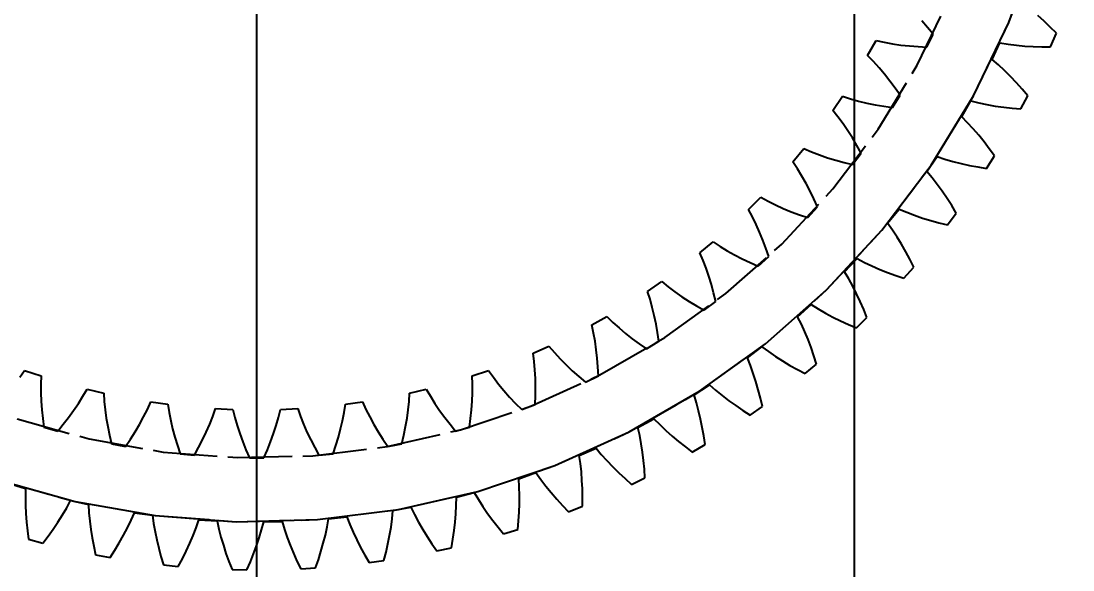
# Model space of a CAD drawing. Header units: millimetres. Extents: x -27 to 154, y -43 to 55.
# Drawn here: x -5.52 to 19.12, y -20.25 to -7.4 of the extents above; entities that cross this region are included whole.
import ezdxf

# ---------------------------------------------------------------- set-up
doc = ezdxf.new("R2010")
doc.units = ezdxf.units.MM
doc.linetypes.add('DASHED', pattern=[1.524, 1.27, -0.254])
for name, color, linetype in [('DIMS', 3, 'CONTINUOUS'), ('HIDDEN', 8, 'DASHED'), ('VISIBLE', 7, 'CONTINUOUS')]:
    doc.layers.add(name, color=color, linetype=linetype)
doc.styles.add('OpenSansCondensed-Light', font='OpenSansCondensed-Light.ttf')
doc.dimstyles.new('EZDXF', dxfattribs={"dimtxt": 0.25, "dimasz": 0.175, "dimexe": 0.375, "dimexo": 0.125, "dimgap": 0.1, "dimtad": 1, "dimlfac": 100, "dimzin": 12, "dimdsep": 46, "dimtxsty": 'OpenSansCondensed-Light', "dimblk": 'ARCHTICK', "dimcen": 2.5, "dimazin": 3, "dimtfac": 0.5, "dimtmove": 2, "dimatfit": 3})

# ---------------------------------------------------------------- blocks, each defined once
blk = doc.blocks.new('_ARCHTICK')
at = {"color": 0, "linetype": 'BYBLOCK', "const_width": 0.15}
blk.add_lwpolyline([(-0.5, -0.5), (0.5, 0.5)], dxfattribs=at)

msp = doc.modelspace()

# ---------------------------------------------------------------- linework, layer by layer
at = {"layer": 'HIDDEN'}
for points in [[(-6.09106, -18.12911), (-4.25571, -18.6455), (-2.37807, -18.97657), (-0.4768, -19.11906), (1.42921, -19.07152), (3.32102, -18.83445), (5.17982, -18.41019), (6.98715, -17.80296), (8.72503, -17.0188), (10.3762, -16.0655), (11.92424, -14.95253), (13.35378, -13.69095), (14.6506, -12.29331), (15.80182, -10.7735), (16.79599, -9.14661), (17.62323, -7.42882), (18.27533, -5.63719), (18.7458, -3.78954), (19.02996, -1.90424), (19.125, 0)], [(-6.09106, -18.12911), (-4.25571, -18.6455), (-2.37807, -18.97657), (-0.4768, -19.11906), (1.42921, -19.07152), (3.32102, -18.83445), (5.17982, -18.41019), (6.98715, -17.80296), (8.72503, -17.0188), (10.3762, -16.0655), (11.92424, -14.95253), (13.35378, -13.69095), (14.6506, -12.29331), (15.80182, -10.7735), (16.79599, -9.14661), (17.62323, -7.42882), (18.27533, -5.63719), (18.7458, -3.78954), (19.02996, -1.90424), (19.125, 0)], [(-6.09106, -18.12911), (-4.25571, -18.6455), (-2.37807, -18.97657), (-0.4768, -19.11906), (1.42921, -19.07152), (3.32102, -18.83445), (5.17982, -18.41019), (6.98715, -17.80296), (8.72503, -17.0188), (10.3762, -16.0655), (11.92424, -14.95253), (13.35378, -13.69095), (14.6506, -12.29331), (15.80182, -10.7735), (16.79599, -9.14661), (17.62323, -7.42882), (18.27533, -5.63719), (18.7458, -3.78954), (19.02996, -1.90424), (19.125, 0)], [(-5.61333, -16.70722), (-3.92193, -17.1831), (-2.19156, -17.48822), (-0.4394, -17.61952), (1.31712, -17.57572), (3.06055, -17.35724), (4.77356, -16.96625), (6.43914, -16.40665), (8.04071, -15.68399), (9.56238, -14.80546), (10.98901, -13.77978), (12.30642, -12.61715), (13.50153, -11.32913), (14.56246, -9.92852), (15.47866, -8.42923), (16.24102, -6.84616), (16.84197, -5.19506), (17.27554, -3.49233), (17.53742, -1.75488), (17.625, 0)], [(-5.61333, -16.70722), (-3.92193, -17.1831), (-2.19156, -17.48822), (-0.4394, -17.61952), (1.31712, -17.57572), (3.06055, -17.35724), (4.77356, -16.96625), (6.43914, -16.40665), (8.04071, -15.68399), (9.56238, -14.80546), (10.98901, -13.77978), (12.30642, -12.61715), (13.50153, -11.32913), (14.56246, -9.92852), (15.47866, -8.42923), (16.24102, -6.84616), (16.84197, -5.19506), (17.27554, -3.49233), (17.53742, -1.75488), (17.625, 0)], [(18.4468, -7.39806), (18.29828, -7.26435)], [(15.71945, -7.54753), (15.58438, -7.39524)], [(15.71945, -7.54753), (15.58438, -7.39524)], [(15.85142, -7.7054), (15.71945, -7.54753)], [(15.85142, -7.7054), (15.71945, -7.54753)], [(18.59286, -7.53722), (18.4468, -7.39806)], [(18.73649, -7.68156), (18.59286, -7.53722)], [(14.31522, -8.20515), (14.51215, -7.85159)], [(14.31522, -8.20515), (14.51215, -7.85159)], [(14.51215, -7.85159), (14.70218, -7.89421)], [(14.51215, -7.85159), (14.70218, -7.89421)], [(15.70166, -8.00616), (15.85142, -7.7054)], [(15.70166, -8.00616), (15.85142, -7.7054)], [(18.60175, -8.00235), (18.73649, -7.68156)], [(14.70218, -7.89421), (14.89596, -7.92944)], [(14.70218, -7.89421), (14.89596, -7.92944)], [(14.89596, -7.92944), (15.09307, -7.9579)], [(14.89596, -7.92944), (15.09307, -7.9579)], [(15.09307, -7.9579), (15.29322, -7.97998)], [(15.09307, -7.9579), (15.29322, -7.97998)], [(15.29322, -7.97998), (15.49615, -7.99599)], [(15.29322, -7.97998), (15.49615, -7.99599)], [(15.49615, -7.99599), (15.70166, -8.00616)], [(15.49615, -7.99599), (15.70166, -8.00616)], [(17.23238, -8.29523), (17.41385, -7.90719)], [(17.23238, -8.29523), (17.41385, -7.90719)], [(17.41385, -7.90719), (17.60545, -7.93857)], [(17.60545, -7.93857), (17.79995, -7.96315)], [(17.79995, -7.96315), (17.99705, -7.98148)], [(17.99705, -7.98148), (18.1965, -7.99394)], [(18.1965, -7.99394), (18.39812, -8.00082)], [(18.39812, -8.00082), (18.60175, -8.00235)], [(14.45149, -8.34428), (14.31522, -8.20515)], [(14.45149, -8.34428), (14.31522, -8.20515)], [(14.58346, -8.49049), (14.45149, -8.34428)], [(14.58346, -8.49049), (14.45149, -8.34428)], [(17.3793, -8.42215), (17.23238, -8.29523)], [(14.71142, -8.6431), (14.58346, -8.49049)], [(14.71142, -8.6431), (14.58346, -8.49049)], [(17.52286, -8.55567), (17.3793, -8.42215)], [(17.66328, -8.69519), (17.52286, -8.55567)], [(14.83555, -8.80164), (14.71142, -8.6431)], [(14.83555, -8.80164), (14.71142, -8.6431)], [(14.956, -8.96574), (14.83555, -8.80164)], [(14.956, -8.96574), (14.83555, -8.80164)], [(17.80071, -8.84027), (17.66328, -8.69519)], [(17.93525, -8.99059), (17.80071, -8.84027)], [(15.07283, -9.13511), (14.956, -8.96574)], [(15.07283, -9.13511), (14.956, -8.96574)], [(18.06696, -9.14589), (17.93525, -8.99059)], [(13.49708, -9.49099), (13.72579, -9.15711)], [(13.49708, -9.49099), (13.72579, -9.15711)], [(13.72579, -9.15711), (13.91108, -9.21708)], [(13.72579, -9.15711), (13.91108, -9.21708)], [(13.91108, -9.21708), (14.10078, -9.27004)], [(13.91108, -9.21708), (14.10078, -9.27004)], [(14.10078, -9.27004), (14.29443, -9.31656)], [(14.10078, -9.27004), (14.29443, -9.31656)], [(14.29443, -9.31656), (14.49168, -9.35702)], [(14.29443, -9.31656), (14.49168, -9.35702)], [(14.49168, -9.35702), (14.69226, -9.39169)], [(14.49168, -9.35702), (14.69226, -9.39169)], [(14.89596, -9.42078), (15.07283, -9.13511)], [(14.89596, -9.42078), (15.07283, -9.13511)], [(16.51884, -9.63812), (16.73057, -9.26572)], [(16.51884, -9.63812), (16.73057, -9.26572)], [(16.73057, -9.26572), (16.91907, -9.31223)], [(16.91907, -9.31223), (17.11101, -9.35219)], [(17.11101, -9.35219), (17.30602, -9.38612)], [(17.90715, -9.45496), (18.06696, -9.14589)], [(13.61993, -9.6421), (13.49708, -9.49099)], [(13.61993, -9.6421), (13.49708, -9.49099)], [(14.69226, -9.39169), (14.89596, -9.42078)], [(14.69226, -9.39169), (14.89596, -9.42078)], [(17.30602, -9.38612), (17.50386, -9.41438)], [(17.50386, -9.41438), (17.70429, -9.43726)], [(17.70429, -9.43726), (17.90715, -9.45496)], [(13.73785, -9.79986), (13.61993, -9.6421)], [(13.73785, -9.79986), (13.61993, -9.6421)], [(13.85118, -9.96362), (13.73785, -9.79986)], [(13.85118, -9.96362), (13.73785, -9.79986)], [(16.65522, -9.77632), (16.51884, -9.63812)], [(16.78771, -9.92082), (16.65522, -9.77632)], [(13.96016, -10.13294), (13.85118, -9.96362)], [(13.96016, -10.13294), (13.85118, -9.96362)], [(16.91661, -10.07105), (16.78771, -9.92082)], [(17.04208, -10.2266), (16.91661, -10.07105)], [(14.06495, -10.30746), (13.96016, -10.13294)], [(14.06495, -10.30746), (13.96016, -10.13294)], [(14.16565, -10.48689), (14.06495, -10.30746)], [(14.16565, -10.48689), (14.06495, -10.30746)], [(17.16425, -10.38713), (17.04208, -10.2266)], [(12.56378, -10.69586), (12.82233, -10.3845)], [(12.56378, -10.69586), (12.82233, -10.3845)], [(12.82233, -10.3845), (13.00129, -10.46131)], [(12.82233, -10.3845), (13.00129, -10.46131)], [(13.00129, -10.46131), (13.18529, -10.53155)], [(13.00129, -10.46131), (13.18529, -10.53155)], [(13.18529, -10.53155), (13.37382, -10.59574)], [(13.18529, -10.53155), (13.37382, -10.59574)], [(13.37382, -10.59574), (13.5665, -10.65423)], [(13.37382, -10.59574), (13.5665, -10.65423)], [(13.96318, -10.75501), (14.16565, -10.48689)], [(13.96318, -10.75501), (14.16565, -10.48689)], [(15.70088, -10.92008), (15.94152, -10.56568)], [(15.70088, -10.92008), (15.94152, -10.56568)], [(15.94152, -10.56568), (16.12573, -10.62702)], [(17.09935, -10.8478), (17.28321, -10.5524)], [(17.28321, -10.5524), (17.16425, -10.38713)], [(12.67217, -10.85766), (12.56378, -10.69586)], [(12.67217, -10.85766), (12.56378, -10.69586)], [(13.5665, -10.65423), (13.76303, -10.70725)], [(13.5665, -10.65423), (13.76303, -10.70725)], [(13.76303, -10.70725), (13.96318, -10.75501)], [(13.76303, -10.70725), (13.96318, -10.75501)], [(16.12573, -10.62702), (16.31388, -10.6821)], [(16.31388, -10.6821), (16.50559, -10.73141)], [(16.50559, -10.73141), (16.70055, -10.77531)], [(16.70055, -10.77531), (16.89853, -10.81404)], [(16.89853, -10.81404), (17.09935, -10.8478)], [(12.77503, -11.02562), (12.67217, -10.85766)], [(12.77503, -11.02562), (12.67217, -10.85766)], [(12.87276, -11.19915), (12.77503, -11.02562)], [(12.87276, -11.19915), (12.77503, -11.02562)], [(15.82584, -11.06867), (15.70088, -10.92008)], [(15.94643, -11.22324), (15.82584, -11.06867)], [(12.96565, -11.3778), (12.87276, -11.19915)], [(12.96565, -11.3778), (12.87276, -11.19915)], [(16.06298, -11.38324), (15.94643, -11.22324)], [(11.5233, -11.80947), (11.80947, -11.5233)], [(11.5233, -11.80947), (11.80947, -11.5233)], [(11.80947, -11.5233), (11.98058, -11.61629)], [(11.80947, -11.5233), (11.98058, -11.61629)], [(13.05389, -11.56124), (12.96565, -11.3778)], [(13.05389, -11.56124), (12.96565, -11.3778)], [(13.13762, -11.7492), (13.05389, -11.56124)], [(13.13762, -11.7492), (13.05389, -11.56124)], [(16.1757, -11.54826), (16.06298, -11.38324)], [(16.28473, -11.718), (16.1757, -11.54826)], [(11.61629, -11.98058), (11.5233, -11.80947)], [(11.61629, -11.98058), (11.5233, -11.80947)], [(11.98058, -11.61629), (12.15732, -11.70321)], [(11.98058, -11.61629), (12.15732, -11.70321)], [(12.15732, -11.70321), (12.33912, -11.78452)], [(12.15732, -11.70321), (12.33912, -11.78452)], [(12.33912, -11.78452), (12.52558, -11.86054)], [(12.33912, -11.78452), (12.52558, -11.86054)], [(12.91126, -11.99749), (13.13762, -11.7492)], [(12.91126, -11.99749), (13.13762, -11.7492)], [(14.78364, -12.133), (15.05168, -11.79884)], [(14.78364, -12.133), (15.05168, -11.79884)], [(15.05168, -11.79884), (15.23043, -11.87462)], [(16.39018, -11.8922), (16.28473, -11.718)], [(11.70321, -12.15732), (11.61629, -11.98058)], [(11.70321, -12.15732), (11.61629, -11.98058)], [(12.52558, -11.86054), (12.71638, -11.93147)], [(12.52558, -11.86054), (12.71638, -11.93147)], [(12.71638, -11.93147), (12.91126, -11.99749)], [(12.71638, -11.93147), (12.91126, -11.99749)], [(15.23043, -11.87462), (15.41362, -11.94447)], [(15.41362, -11.94447), (15.6008, -12.00886)], [(15.6008, -12.00886), (15.79166, -12.06811)], [(15.79166, -12.06811), (15.98594, -12.12244)], [(16.18344, -12.17206), (16.39018, -11.8922)], [(11.78452, -12.33912), (11.70321, -12.15732)], [(11.78452, -12.33912), (11.70321, -12.15732)], [(14.8964, -12.29105), (14.78364, -12.133)], [(15.00434, -12.45471), (14.8964, -12.29105)], [(15.98594, -12.12244), (16.18344, -12.17206)], [(10.3845, -12.82233), (10.69586, -12.56378)], [(10.3845, -12.82233), (10.69586, -12.56378)], [(10.69586, -12.56378), (10.85766, -12.67217)], [(10.69586, -12.56378), (10.85766, -12.67217)], [(11.86054, -12.52558), (11.78452, -12.33912)], [(11.86054, -12.52558), (11.78452, -12.33912)], [(11.93147, -12.71638), (11.86054, -12.52558)], [(11.93147, -12.71638), (11.86054, -12.52558)], [(15.10781, -12.62346), (15.00434, -12.45471)], [(10.85766, -12.67217), (11.02562, -12.77503)], [(10.85766, -12.67217), (11.02562, -12.77503)], [(11.02562, -12.77503), (11.19915, -12.87276)], [(11.02562, -12.77503), (11.19915, -12.87276)], [(11.99749, -12.91126), (11.93147, -12.71638)], [(11.99749, -12.91126), (11.93147, -12.71638)], [(15.20705, -12.79692), (15.10781, -12.62346)], [(15.30225, -12.97478), (15.20705, -12.79692)], [(10.46131, -13.00129), (10.3845, -12.82233)], [(10.46131, -13.00129), (10.3845, -12.82233)], [(10.53155, -13.18529), (10.46131, -13.00129)], [(10.53155, -13.18529), (10.46131, -13.00129)], [(11.19915, -12.87276), (11.3778, -12.96565)], [(11.19915, -12.87276), (11.3778, -12.96565)], [(11.3778, -12.96565), (11.56124, -13.05389)], [(11.3778, -12.96565), (11.56124, -13.05389)], [(11.56124, -13.05389), (11.7492, -13.13762)], [(11.56124, -13.05389), (11.7492, -13.13762)], [(11.7492, -13.13762), (11.99749, -12.91126)], [(11.7492, -13.13762), (11.99749, -12.91126)], [(13.77294, -13.2692), (14.06668, -12.9574)], [(13.77294, -13.2692), (14.06668, -12.9574)], [(14.06668, -12.9574), (14.23885, -13.04714)], [(14.23885, -13.04714), (14.4159, -13.13133)], [(15.39353, -13.15681), (15.30225, -12.97478)], [(10.59574, -13.37382), (10.53155, -13.18529)], [(10.59574, -13.37382), (10.53155, -13.18529)], [(13.87278, -13.43572), (13.77294, -13.2692)], [(14.4159, -13.13133), (14.59738, -13.21038)], [(14.59738, -13.21038), (14.78292, -13.28461)], [(14.78292, -13.28461), (14.97227, -13.35421)], [(15.1652, -13.41935), (15.39353, -13.15681)], [(9.15711, -13.72579), (9.49099, -13.49708)], [(9.15711, -13.72579), (9.49099, -13.49708)], [(9.49099, -13.49708), (9.6421, -13.61993)], [(9.49099, -13.49708), (9.6421, -13.61993)], [(10.65423, -13.5665), (10.59574, -13.37382)], [(10.65423, -13.5665), (10.59574, -13.37382)], [(13.96738, -13.60744), (13.87278, -13.43572)], [(14.97227, -13.35421), (15.1652, -13.41935)], [(9.21708, -13.91108), (9.15711, -13.72579)], [(9.21708, -13.91108), (9.15711, -13.72579)], [(9.6421, -13.61993), (9.79986, -13.73785)], [(9.6421, -13.61993), (9.79986, -13.73785)], [(9.79986, -13.73785), (9.96362, -13.85118)], [(9.79986, -13.73785), (9.96362, -13.85118)], [(10.70725, -13.76303), (10.65423, -13.5665)], [(10.70725, -13.76303), (10.65423, -13.5665)], [(10.75501, -13.96318), (10.70725, -13.76303)], [(10.75501, -13.96318), (10.70725, -13.76303)], [(14.05711, -13.78388), (13.96738, -13.60744)], [(14.14226, -13.96467), (14.05711, -13.78388)], [(9.27004, -14.10078), (9.21708, -13.91108)], [(9.27004, -14.10078), (9.21708, -13.91108)], [(9.96362, -13.85118), (10.13294, -13.96016)], [(9.96362, -13.85118), (10.13294, -13.96016)], [(10.13294, -13.96016), (10.30746, -14.06495)], [(10.13294, -13.96016), (10.30746, -14.06495)], [(10.48689, -14.16565), (10.75501, -13.96318)], [(10.48689, -14.16565), (10.75501, -13.96318)], [(12.67516, -14.32152), (12.99275, -14.03404)], [(12.67516, -14.32152), (12.99275, -14.03404)], [(12.99275, -14.03404), (13.15724, -14.13717)], [(14.22303, -14.14953), (14.14226, -13.96467)], [(9.31656, -14.29443), (9.27004, -14.10078)], [(9.31656, -14.29443), (9.27004, -14.10078)], [(10.30746, -14.06495), (10.48689, -14.16565)], [(10.30746, -14.06495), (10.48689, -14.16565)], [(13.15724, -14.13717), (13.32705, -14.23516)], [(13.32705, -14.23516), (13.50167, -14.32839)], [(14.29956, -14.33824), (14.22303, -14.14953)], [(7.85159, -14.51215), (8.20515, -14.31522)], [(7.85159, -14.51215), (8.20515, -14.31522)], [(7.89421, -14.70218), (7.85159, -14.51215)], [(7.89421, -14.70218), (7.85159, -14.51215)], [(8.20515, -14.31522), (8.34428, -14.45149)], [(8.20515, -14.31522), (8.34428, -14.45149)], [(8.34428, -14.45149), (8.49049, -14.58346)], [(8.34428, -14.45149), (8.49049, -14.58346)], [(9.35702, -14.49168), (9.31656, -14.29443)], [(9.35702, -14.49168), (9.31656, -14.29443)], [(9.39169, -14.69226), (9.35702, -14.49168)], [(9.39169, -14.69226), (9.35702, -14.49168)], [(12.76146, -14.49544), (12.67516, -14.32152)], [(12.84211, -14.67413), (12.76146, -14.49544)], [(13.50167, -14.32839), (13.68073, -14.41712)], [(13.68073, -14.41712), (13.86395, -14.50154)], [(13.86395, -14.50154), (14.0511, -14.58181)], [(14.0511, -14.58181), (14.29956, -14.33824)], [(7.92944, -14.89596), (7.89421, -14.70218)], [(7.92944, -14.89596), (7.89421, -14.70218)], [(8.49049, -14.58346), (8.6431, -14.71142)], [(8.49049, -14.58346), (8.6431, -14.71142)], [(8.6431, -14.71142), (8.80164, -14.83555)], [(8.6431, -14.71142), (8.80164, -14.83555)], [(9.42078, -14.89596), (9.39169, -14.69226)], [(9.42078, -14.89596), (9.39169, -14.69226)], [(12.91754, -14.85714), (12.84211, -14.67413)], [(6.47908, -15.1747), (6.84931, -15.01123)], [(6.47908, -15.1747), (6.84931, -15.01123)], [(6.84931, -15.01123), (6.97527, -15.15976)], [(6.84931, -15.01123), (6.97527, -15.15976)], [(7.9579, -15.09307), (7.92944, -14.89596)], [(7.9579, -15.09307), (7.92944, -14.89596)], [(8.80164, -14.83555), (8.96574, -14.956)], [(8.80164, -14.83555), (8.96574, -14.956)], [(8.96574, -14.956), (9.13511, -15.07283)], [(8.96574, -14.956), (9.13511, -15.07283)], [(9.13511, -15.07283), (9.42078, -14.89596)], [(9.13511, -15.07283), (9.42078, -14.89596)], [(11.49724, -15.28329), (11.83667, -15.02195)], [(11.49724, -15.28329), (11.83667, -15.02195)], [(11.83667, -15.02195), (11.99245, -15.13783)], [(12.98806, -15.04413), (12.91754, -14.85714)], [(6.50399, -15.36785), (6.47908, -15.1747)], [(6.50399, -15.36785), (6.47908, -15.1747)], [(6.97527, -15.15976), (7.10867, -15.30465)], [(6.97527, -15.15976), (7.10867, -15.30465)], [(7.97998, -15.29322), (7.9579, -15.09307)], [(7.97998, -15.29322), (7.9579, -15.09307)], [(11.99245, -15.13783), (12.15393, -15.249)], [(12.15393, -15.249), (12.32059, -15.3558)], [(13.05389, -15.23483), (12.98806, -15.04413)], [(13.11518, -15.42901), (13.05389, -15.23483)], [(6.52119, -15.56405), (6.50399, -15.36785)], [(6.52119, -15.56405), (6.50399, -15.36785)], [(7.10867, -15.30465), (7.24883, -15.44615)], [(7.10867, -15.30465), (7.24883, -15.44615)], [(7.24883, -15.44615), (7.39524, -15.58438)], [(7.24883, -15.44615), (7.39524, -15.58438)], [(7.99599, -15.49615), (7.97998, -15.29322)], [(7.99599, -15.49615), (7.97998, -15.29322)], [(8.00616, -15.70166), (7.99599, -15.49615)], [(8.00616, -15.70166), (7.99599, -15.49615)], [(11.56945, -15.46352), (11.49724, -15.28329)], [(11.63565, -15.64805), (11.56945, -15.46352)], [(12.32059, -15.3558), (12.49204, -15.45848)], [(12.49204, -15.45848), (12.66797, -15.5572)], [(12.84815, -15.65208), (13.11518, -15.42901)], [(-5.54675, -15.73869), (-5.43503, -15.57917)], [(-5.54675, -15.73869), (-5.43503, -15.57917)], [(-5.43503, -15.57917), (-5.0513, -15.70778)], [(-5.43503, -15.57917), (-5.0513, -15.70778)], [(-5.0513, -15.70778), (-5.05827, -15.90241)], [(-5.0513, -15.70778), (-5.05827, -15.90241)], [(5.0513, -15.70778), (5.43503, -15.57917)], [(5.0513, -15.70778), (5.43503, -15.57917)], [(5.05827, -15.90241), (5.0513, -15.70778)], [(5.05827, -15.90241), (5.0513, -15.70778)], [(5.43503, -15.57917), (5.54675, -15.73869)], [(5.43503, -15.57917), (5.54675, -15.73869)], [(5.54675, -15.73869), (5.66622, -15.89527)], [(5.54675, -15.73869), (5.66622, -15.89527)], [(6.53134, -15.76295), (6.52119, -15.56405)], [(6.53134, -15.76295), (6.52119, -15.56405)], [(6.53486, -15.96428), (6.53134, -15.76295)], [(6.53486, -15.96428), (6.53134, -15.76295)], [(7.39524, -15.58438), (7.54753, -15.71945)], [(7.39524, -15.58438), (7.54753, -15.71945)], [(7.54753, -15.71945), (7.7054, -15.85142)], [(7.54753, -15.71945), (7.7054, -15.85142)], [(7.7054, -15.85142), (8.00616, -15.70166)], [(7.7054, -15.85142), (8.00616, -15.70166)], [(11.69631, -15.83648), (11.63565, -15.64805)], [(12.66797, -15.5572), (12.84815, -15.65208)], [(-5.05827, -15.90241), (-5.0573, -16.09936)], [(-5.05827, -15.90241), (-5.0573, -16.09936)], [(-4.07091, -16.18334), (-3.97438, -16.01419)], [(-4.07091, -16.18334), (-3.97438, -16.01419)], [(-3.97438, -16.01419), (-3.58042, -16.10685)], [(-3.97438, -16.01419), (-3.58042, -16.10685)], [(3.58042, -16.10685), (3.97438, -16.01419)], [(3.58042, -16.10685), (3.97438, -16.01419)], [(3.97438, -16.01419), (4.07091, -16.18334)], [(3.97438, -16.01419), (4.07091, -16.18334)], [(5.0573, -16.09936), (5.05827, -15.90241)], [(5.0573, -16.09936), (5.05827, -15.90241)], [(5.66622, -15.89527), (5.79272, -16.04909)], [(5.66622, -15.89527), (5.79272, -16.04909)], [(6.53208, -16.16782), (6.53486, -15.96428)], [(6.53208, -16.16782), (6.53486, -15.96428)], [(10.24664, -16.14844), (10.60575, -15.91489)], [(10.24664, -16.14844), (10.60575, -15.91489)], [(10.60575, -15.91489), (10.75183, -16.04278)], [(11.75175, -16.02848), (11.69631, -15.83648)], [(-5.0573, -16.09936), (-5.04905, -16.29834)], [(-5.0573, -16.09936), (-5.04905, -16.29834)], [(-4.17541, -16.35028), (-4.07091, -16.18334)], [(-4.17541, -16.35028), (-4.07091, -16.18334)], [(-3.58042, -16.10685), (-3.56941, -16.30129)], [(-3.58042, -16.10685), (-3.56941, -16.30129)], [(3.56941, -16.30129), (3.58042, -16.10685)], [(3.56941, -16.30129), (3.58042, -16.10685)], [(4.07091, -16.18334), (4.17541, -16.35028)], [(4.07091, -16.18334), (4.17541, -16.35028)], [(5.04905, -16.29834), (5.0573, -16.09936)], [(5.04905, -16.29834), (5.0573, -16.09936)], [(5.79272, -16.04909), (5.92575, -16.20025)], [(5.79272, -16.04909), (5.92575, -16.20025)], [(5.92575, -16.20025), (6.06492, -16.3488)], [(5.92575, -16.20025), (6.06492, -16.3488)], [(6.52324, -16.37339), (6.53208, -16.16782)], [(6.52324, -16.37339), (6.53208, -16.16782)], [(10.3043, -16.33383), (10.24664, -16.14844)], [(10.75183, -16.04278), (10.90398, -16.16643)], [(10.90398, -16.16643), (11.06162, -16.28613)], [(11.80221, -16.2238), (11.75175, -16.02848)], [(11.84789, -16.42224), (11.80221, -16.2238)], [(-5.04905, -16.29834), (-5.03398, -16.49914)], [(-5.04905, -16.29834), (-5.03398, -16.49914)], [(-5.03398, -16.49914), (-5.01244, -16.70155)], [(-5.03398, -16.49914), (-5.01244, -16.70155)], [(-4.28718, -16.51511), (-4.17541, -16.35028)], [(-4.28718, -16.51511), (-4.17541, -16.35028)], [(-3.56941, -16.30129), (-3.55027, -16.49731)], [(-3.56941, -16.30129), (-3.55027, -16.49731)], [(-3.55027, -16.49731), (-3.52369, -16.69468)], [(-3.55027, -16.49731), (-3.52369, -16.69468)], [(-2.64899, -16.66579), (-2.56033, -16.48992)], [(-2.64899, -16.66579), (-2.56033, -16.48992)], [(-2.56033, -16.48992), (-2.47982, -16.31259)], [(-2.56033, -16.48992), (-2.47982, -16.31259)], [(-2.47982, -16.31259), (-2.07899, -16.3685)], [(-2.47982, -16.31259), (-2.07899, -16.3685)], [(-2.07899, -16.3685), (-2.05009, -16.56109)], [(-2.07899, -16.3685), (-2.05009, -16.56109)], [(-1.02791, -16.65581), (-0.96411, -16.47181)], [(-1.02791, -16.65581), (-0.96411, -16.47181)], [(-0.96411, -16.47181), (-0.55983, -16.4905)], [(-0.96411, -16.47181), (-0.55983, -16.4905)], [(-0.55983, -16.4905), (-0.51328, -16.6796)], [(-0.55983, -16.4905), (-0.51328, -16.6796)], [(0.51328, -16.6796), (0.55983, -16.4905)], [(0.51328, -16.6796), (0.55983, -16.4905)], [(0.55983, -16.4905), (0.96411, -16.47181)], [(0.55983, -16.4905), (0.96411, -16.47181)], [(0.96411, -16.47181), (1.02791, -16.65581)], [(0.96411, -16.47181), (1.02791, -16.65581)], [(2.05009, -16.56109), (2.07899, -16.3685)], [(2.05009, -16.56109), (2.07899, -16.3685)], [(2.07899, -16.3685), (2.47982, -16.31259)], [(2.07899, -16.3685), (2.47982, -16.31259)], [(2.47982, -16.31259), (2.56033, -16.48992)], [(2.47982, -16.31259), (2.56033, -16.48992)], [(2.56033, -16.48992), (2.64899, -16.66579)], [(2.56033, -16.48992), (2.64899, -16.66579)], [(3.52369, -16.69468), (3.55027, -16.49731)], [(3.52369, -16.69468), (3.55027, -16.49731)], [(3.55027, -16.49731), (3.56941, -16.30129)], [(3.55027, -16.49731), (3.56941, -16.30129)], [(4.17541, -16.35028), (4.28718, -16.51511)], [(4.17541, -16.35028), (4.28718, -16.51511)], [(5.01244, -16.70155), (5.03398, -16.49914)], [(5.01244, -16.70155), (5.03398, -16.49914)], [(5.03398, -16.49914), (5.04905, -16.29834)], [(5.03398, -16.49914), (5.04905, -16.29834)], [(6.06492, -16.3488), (6.20995, -16.49476)], [(6.06492, -16.3488), (6.20995, -16.49476)], [(6.20995, -16.49476), (6.52324, -16.37339)], [(6.20995, -16.49476), (6.52324, -16.37339)], [(10.35563, -16.52304), (10.3043, -16.33383)], [(11.06162, -16.28613), (11.22437, -16.40211)], [(11.22437, -16.40211), (11.39191, -16.51449)], [(11.56397, -16.62339), (11.84789, -16.42224)], [(-5.01244, -16.70155), (-4.98467, -16.90543)], [(-5.01244, -16.70155), (-4.98467, -16.90543)], [(-4.53058, -16.83865), (-4.4057, -16.6779)], [(-4.53058, -16.83865), (-4.4057, -16.6779)], [(-4.4057, -16.6779), (-4.28718, -16.51511)], [(-4.4057, -16.6779), (-4.28718, -16.51511)], [(-3.52369, -16.69468), (-3.49016, -16.89323)], [(-3.52369, -16.69468), (-3.49016, -16.89323)], [(-2.74507, -16.84023), (-2.64899, -16.66579)], [(-2.74507, -16.84023), (-2.64899, -16.66579)], [(-2.05009, -16.56109), (-2.01294, -16.75451)], [(-2.05009, -16.56109), (-2.01294, -16.75451)], [(-2.01294, -16.75451), (-1.96827, -16.94859)], [(-2.01294, -16.75451), (-1.96827, -16.94859)], [(-1.09996, -16.83911), (-1.02791, -16.65581)], [(-1.09996, -16.83911), (-1.02791, -16.65581)], [(-0.51328, -16.6796), (-0.45845, -16.86877)], [(-0.51328, -16.6796), (-0.45845, -16.86877)], [(0.45845, -16.86877), (0.51328, -16.6796)], [(0.45845, -16.86877), (0.51328, -16.6796)], [(1.02791, -16.65581), (1.09996, -16.83911)], [(1.02791, -16.65581), (1.09996, -16.83911)], [(1.96827, -16.94859), (2.01294, -16.75451)], [(1.96827, -16.94859), (2.01294, -16.75451)], [(2.01294, -16.75451), (2.05009, -16.56109)], [(2.01294, -16.75451), (2.05009, -16.56109)], [(2.64899, -16.66579), (2.74507, -16.84023)], [(2.64899, -16.66579), (2.74507, -16.84023)], [(3.49016, -16.89323), (3.52369, -16.69468)], [(3.49016, -16.89323), (3.52369, -16.69468)], [(4.28718, -16.51511), (4.4057, -16.6779)], [(4.28718, -16.51511), (4.4057, -16.6779)], [(4.4057, -16.6779), (4.53058, -16.83865)], [(4.4057, -16.6779), (4.53058, -16.83865)], [(4.98467, -16.90543), (5.01244, -16.70155)], [(4.98467, -16.90543), (5.01244, -16.70155)], [(8.93125, -16.91149), (9.30779, -16.70721)], [(8.93125, -16.91149), (9.30779, -16.70721)], [(9.30779, -16.70721), (9.44324, -16.8463)], [(10.40112, -16.71569), (10.35563, -16.52304)], [(10.44113, -16.91149), (10.40112, -16.71569)], [(11.39191, -16.51449), (11.56397, -16.62339)], [(-4.98467, -16.90543), (-4.66151, -16.99738)], [(-4.98467, -16.90543), (-4.66151, -16.99738)], [(-4.66151, -16.99738), (-4.53058, -16.83865)], [(-4.66151, -16.99738), (-4.53058, -16.83865)], [(-3.49016, -16.89323), (-3.45003, -17.0928)], [(-3.49016, -16.89323), (-3.45003, -17.0928)], [(-2.84806, -17.01326), (-2.74507, -16.84023)], [(-2.84806, -17.01326), (-2.74507, -16.84023)], [(-1.96827, -16.94859), (-1.91656, -17.1432)], [(-1.96827, -16.94859), (-1.91656, -17.1432)], [(-1.17954, -17.02168), (-1.09996, -16.83911)], [(-1.17954, -17.02168), (-1.09996, -16.83911)], [(-0.45845, -16.86877), (-0.39605, -17.0579)], [(-0.45845, -16.86877), (-0.39605, -17.0579)], [(0.39605, -17.0579), (0.45845, -16.86877)], [(0.39605, -17.0579), (0.45845, -16.86877)], [(1.09996, -16.83911), (1.17954, -17.02168)], [(1.09996, -16.83911), (1.17954, -17.02168)], [(1.91656, -17.1432), (1.96827, -16.94859)], [(1.91656, -17.1432), (1.96827, -16.94859)], [(2.74507, -16.84023), (2.84806, -17.01326)], [(2.74507, -16.84023), (2.84806, -17.01326)], [(3.45003, -17.0928), (3.49016, -16.89323)], [(3.45003, -17.0928), (3.49016, -16.89323)], [(4.53058, -16.83865), (4.66151, -16.99738)], [(4.53058, -16.83865), (4.66151, -16.99738)], [(4.66151, -16.99738), (4.98467, -16.90543)], [(4.66151, -16.99738), (4.98467, -16.90543)], [(8.974, -17.10087), (8.93125, -16.91149)], [(9.44324, -16.8463), (9.58508, -16.98164)], [(9.58508, -16.98164), (9.73272, -17.1135)], [(10.47592, -17.1102), (10.44113, -16.91149)], [(-3.45003, -17.0928), (-3.40357, -17.29325)], [(-3.45003, -17.0928), (-3.40357, -17.29325)], [(-3.07331, -17.35498), (-2.95757, -17.18485)], [(-3.07331, -17.35498), (-2.95757, -17.18485)], [(-2.95757, -17.18485), (-2.84806, -17.01326)], [(-2.95757, -17.18485), (-2.84806, -17.01326)], [(-1.91656, -17.1432), (-1.85819, -17.33821)], [(-1.91656, -17.1432), (-1.85819, -17.33821)], [(-1.35934, -17.38444), (-1.26613, -17.20347)], [(-1.35934, -17.38444), (-1.26613, -17.20347)], [(-1.26613, -17.20347), (-1.17954, -17.02168)], [(-1.26613, -17.20347), (-1.17954, -17.02168)], [(-0.39605, -17.0579), (-0.32661, -17.24691)], [(-0.39605, -17.0579), (-0.32661, -17.24691)], [(-0.32661, -17.24691), (-0.25049, -17.4357)], [(-0.32661, -17.24691), (-0.25049, -17.4357)], [(0.25049, -17.4357), (0.32661, -17.24691)], [(0.25049, -17.4357), (0.32661, -17.24691)], [(0.32661, -17.24691), (0.39605, -17.0579)], [(0.32661, -17.24691), (0.39605, -17.0579)], [(1.17954, -17.02168), (1.26613, -17.20347)], [(1.17954, -17.02168), (1.26613, -17.20347)], [(1.26613, -17.20347), (1.35934, -17.38444)], [(1.26613, -17.20347), (1.35934, -17.38444)], [(1.85819, -17.33821), (1.91656, -17.1432)], [(1.85819, -17.33821), (1.91656, -17.1432)], [(2.84806, -17.01326), (2.95757, -17.18485)], [(2.84806, -17.01326), (2.95757, -17.18485)], [(2.95757, -17.18485), (3.07331, -17.35498)], [(2.95757, -17.18485), (3.07331, -17.35498)], [(3.40357, -17.29325), (3.45003, -17.0928)], [(3.40357, -17.29325), (3.45003, -17.0928)], [(9.01014, -17.29357), (8.974, -17.10087)], [(9.73272, -17.1135), (9.88574, -17.24203)], [(9.88574, -17.24203), (10.04382, -17.36737)], [(10.50568, -17.31165), (10.47592, -17.1102)], [(-3.40357, -17.29325), (-3.07331, -17.35498)], [(-3.40357, -17.29325), (-3.07331, -17.35498)], [(-1.85819, -17.33821), (-1.79343, -17.53352)], [(-1.85819, -17.33821), (-1.79343, -17.53352)], [(-1.45888, -17.56452), (-1.35934, -17.38444)], [(-1.45888, -17.56452), (-1.35934, -17.38444)], [(-0.25049, -17.4357), (-0.16799, -17.6242)], [(-0.25049, -17.4357), (-0.16799, -17.6242)], [(0.16799, -17.6242), (0.25049, -17.4357)], [(0.16799, -17.6242), (0.25049, -17.4357)], [(1.35934, -17.38444), (1.45888, -17.56452)], [(1.35934, -17.38444), (1.45888, -17.56452)], [(1.79343, -17.53352), (1.85819, -17.33821)], [(1.79343, -17.53352), (1.85819, -17.33821)], [(3.07331, -17.35498), (3.40357, -17.29325)], [(3.07331, -17.35498), (3.40357, -17.29325)], [(7.5594, -17.56762), (7.95097, -17.3939)], [(7.5594, -17.56762), (7.95097, -17.3939)], [(7.95097, -17.3939), (8.07495, -17.54331)], [(9.04018, -17.48922), (9.01014, -17.29357)], [(9.06451, -17.68758), (9.04018, -17.48922)], [(10.04382, -17.36737), (10.20669, -17.4896)], [(10.20669, -17.4896), (10.50568, -17.31165)], [(-1.79343, -17.53352), (-1.45888, -17.56452)], [(-1.79343, -17.53352), (-1.45888, -17.56452)], [(-0.16799, -17.6242), (0.16799, -17.6242)], [(-0.16799, -17.6242), (0.16799, -17.6242)], [(1.45888, -17.56452), (1.79343, -17.53352)], [(1.45888, -17.56452), (1.79343, -17.53352)], [(7.58697, -17.7598), (7.5594, -17.56762)], [(8.07495, -17.54331), (8.20559, -17.6895)], [(8.20559, -17.6895), (8.34228, -17.83267)], [(9.0834, -17.88843), (9.06451, -17.68758)], [(6.13975, -18.11268), (6.54389, -17.97062)], [(6.13975, -18.11268), (6.54389, -17.97062)], [(6.54389, -17.97062), (6.65561, -18.12941)], [(7.60768, -17.95476), (7.58697, -17.7598)], [(7.62208, -18.15218), (7.60768, -17.95476)], [(8.34228, -17.83267), (8.48461, -17.97295)], [(8.48461, -17.97295), (8.63223, -18.11046)], [(9.09706, -18.0916), (9.0834, -17.88843)], [(-5.82427, -18.21657), (-5.4148, -18.34245)], [(-5.82427, -18.21657), (-5.4148, -18.34245)], [(6.15196, -18.30645), (6.13975, -18.11268)], [(6.65561, -18.12941), (6.77421, -18.28551)], [(7.63057, -18.35184), (7.62208, -18.15218)], [(8.63223, -18.11046), (8.78487, -18.24523)], [(8.78487, -18.24523), (9.09706, -18.0916)], [(-5.4148, -18.34245), (-5.4193, -18.53655)], [(4.68129, -18.54322), (5.09544, -18.43372)], [(4.68129, -18.54322), (5.09544, -18.43372)], [(5.09544, -18.43372), (5.19418, -18.60089)], [(6.15712, -18.50243), (6.15196, -18.30645)], [(6.77421, -18.28551), (6.8991, -18.43909)], [(6.8991, -18.43909), (7.02983, -18.59024)], [(7.63344, -18.55356), (7.63057, -18.35184)], [(-5.4193, -18.53655), (-5.41666, -18.73259)], [(-4.45057, -18.79269), (-4.35855, -18.62173)], [(-4.35855, -18.62173), (-3.94037, -18.71468)], [(-4.35855, -18.62173), (-3.94037, -18.71468)], [(-3.94037, -18.71468), (-3.92944, -18.90852)], [(4.67807, -18.73735), (4.68129, -18.54322)], [(5.19418, -18.60089), (5.30001, -18.76592)], [(6.14839, -18.90008), (6.15579, -18.70037)], [(6.15579, -18.70037), (6.15712, -18.50243)], [(7.02983, -18.59024), (7.16606, -18.73904)], [(7.63092, -18.75717), (7.63344, -18.55356)], [(-5.41666, -18.73259), (-5.40746, -18.93032)], [(-5.40746, -18.93032), (-5.39213, -19.12957)], [(-4.65548, -19.12914), (-4.54975, -18.9618)], [(-4.54975, -18.9618), (-4.45057, -18.79269)], [(-3.92944, -18.90852), (-3.91123, -19.10372)], [(-2.94342, -19.08688), (-2.86527, -18.90915)], [(-2.86527, -18.90915), (-2.44103, -18.96858)], [(-2.86527, -18.90915), (-2.44103, -18.96858)], [(-2.44103, -18.96858), (-2.41473, -19.16094)], [(3.17459, -19.04979), (3.19323, -18.85654)], [(3.19323, -18.85654), (3.61477, -18.78028)], [(3.19323, -18.85654), (3.61477, -18.78028)], [(3.61477, -18.78028), (3.69992, -18.95477)], [(3.69992, -18.95477), (3.7923, -19.12769)], [(4.65058, -19.13034), (4.66763, -18.93312)], [(4.66763, -18.93312), (4.67807, -18.73735)], [(5.30001, -18.76592), (5.41231, -18.92894)], [(5.41231, -18.92894), (5.53061, -19.09)], [(6.13523, -19.10138), (6.14839, -18.90008)], [(7.16606, -18.73904), (7.30751, -18.88552)], [(7.30751, -18.88552), (7.63092, -18.75717)], [(-5.39213, -19.12957), (-5.37098, -19.3302)], [(-4.76729, -19.29478), (-4.65548, -19.12914)], [(-3.91123, -19.10372), (-3.88635, -19.3001)], [(-3.02885, -19.26333), (-2.94342, -19.08688)], [(-2.41473, -19.16094), (-2.38107, -19.35408)], [(-1.41766, -19.2604), (-1.35388, -19.07702)], [(-1.35388, -19.07702), (-0.92626, -19.10256)], [(-1.35388, -19.07702), (-0.92626, -19.10256)], [(-0.92626, -19.10256), (-0.88476, -19.29222)], [(0.11707, -19.31215), (0.16608, -19.12428)], [(0.16608, -19.12428), (0.59437, -19.11576)], [(0.16608, -19.12428), (0.59437, -19.11576)], [(0.59437, -19.11576), (0.65081, -19.30153)], [(1.65105, -19.2418), (1.68498, -19.05063)], [(1.68498, -19.05063), (2.11124, -19.00811)], [(1.68498, -19.05063), (2.11124, -19.00811)], [(2.11124, -19.00811), (2.18226, -19.18881)], [(2.18226, -19.18881), (2.26062, -19.36852)], [(3.14864, -19.24412), (3.17459, -19.04979)], [(3.7923, -19.12769), (3.89129, -19.29911)], [(4.62734, -19.32882), (4.65058, -19.13034)], [(5.53061, -19.09), (5.65459, -19.24914)], [(6.11654, -19.30416), (6.13523, -19.10138)], [(-5.37098, -19.3302), (-5.34424, -19.53207)], [(-5.00785, -19.62101), (-4.88484, -19.45873)], [(-4.88484, -19.45873), (-4.76729, -19.29478)], [(-3.88635, -19.3001), (-3.85524, -19.49751)], [(-3.21924, -19.61255), (-3.12095, -19.43855)], [(-3.12095, -19.43855), (-3.02885, -19.26333)], [(-2.38107, -19.35408), (-2.34067, -19.54786)], [(-1.56669, -19.62506), (-1.4888, -19.44308)], [(-1.4888, -19.44308), (-1.41766, -19.2604)], [(-0.88476, -19.29222), (-0.83586, -19.48208)], [(0.06066, -19.49991), (0.11707, -19.31215)], [(0.65081, -19.30153), (0.71464, -19.4869)], [(1.56166, -19.62546), (1.60974, -19.43344)], [(1.60974, -19.43344), (1.65105, -19.2418)], [(2.26062, -19.36852), (2.34567, -19.54726)], [(3.07704, -19.63536), (3.11597, -19.43935)], [(3.11597, -19.43935), (3.14864, -19.24412)], [(3.89129, -19.29911), (3.99642, -19.46906)], [(3.99642, -19.46906), (4.10736, -19.63755)], [(4.59823, -19.52845), (4.62734, -19.32882)], [(5.65459, -19.24914), (5.78396, -19.4064)], [(5.78396, -19.4064), (6.11654, -19.30416)], [(-5.34424, -19.53207), (-5.00785, -19.62101)], [(-3.85524, -19.49751), (-3.81821, -19.69582)], [(-3.81821, -19.69582), (-3.77552, -19.89492)], [(-3.3234, -19.78532), (-3.21924, -19.61255)], [(-2.34067, -19.54786), (-2.29397, -19.74217)], [(-1.65085, -19.80632), (-1.56669, -19.62506)], [(-0.83586, -19.48208), (-0.78019, -19.67203)], [(-0.78019, -19.67203), (-0.7182, -19.86202)], [(-0.07201, -19.87487), (-0.00252, -19.6875)], [(-0.00252, -19.6875), (0.06066, -19.49991)], [(0.71464, -19.4869), (0.78522, -19.67183)], [(0.78522, -19.67183), (0.86211, -19.85629)], [(1.50728, -19.81776), (1.56166, -19.62546)], [(2.34567, -19.54726), (2.43697, -19.72503)], [(3.03215, -19.83204), (3.07704, -19.63536)], [(4.10736, -19.63755), (4.22383, -19.80459)], [(4.56349, -19.72909), (4.59823, -19.52845)], [(-3.77552, -19.89492), (-3.43313, -19.95686)], [(-3.43313, -19.95686), (-3.3234, -19.78532)], [(-2.29397, -19.74217), (-2.2413, -19.93691)], [(-2.2413, -19.93691), (-2.18293, -20.132)], [(-1.74094, -19.98682), (-1.65085, -19.80632)], [(-0.7182, -19.86202), (-0.65023, -20.05196)], [(-0.14748, -20.06196), (-0.07201, -19.87487)], [(0.86211, -19.85629), (0.94496, -20.04023)], [(1.44691, -20.01026), (1.50728, -19.81776)], [(2.43697, -19.72503), (2.53417, -19.90181)], [(2.53417, -19.90181), (2.637, -20.07757)], [(2.98158, -20.0293), (3.03215, -19.83204)], [(4.22383, -19.80459), (4.56349, -19.72909)], [(-2.18293, -20.132), (-1.8367, -20.16653)], [(-1.8367, -20.16653), (-1.74094, -19.98682)], [(-0.65023, -20.05196), (-0.57654, -20.24179)], [(-0.22866, -20.24871), (-0.14748, -20.06196)], [(0.94496, -20.04023), (1.0335, -20.22361)], [(1.0335, -20.22361), (1.38082, -20.20287)], [(1.38082, -20.20287), (1.44691, -20.01026)], [(2.637, -20.07757), (2.98158, -20.0293)], [(-0.57654, -20.24179), (-0.22866, -20.24871)]]:
    msp.add_lwpolyline(points, dxfattribs=at)
at = {"layer": 'VISIBLE'}
for points in [[(-6.09106, -18.12911), (-4.25571, -18.6455), (-2.37807, -18.97657), (-0.4768, -19.11906), (1.42921, -19.07152), (3.32102, -18.83445), (5.17982, -18.41019), (6.98715, -17.80296), (8.72503, -17.0188), (10.3762, -16.0655), (11.92424, -14.95253), (13.35378, -13.69095), (14.6506, -12.29331), (15.80182, -10.7735), (16.79599, -9.14661), (17.62323, -7.42882), (18.27533, -5.63719), (18.7458, -3.78954), (19.02996, -1.90424), (19.125, 0)], [(18.4468, -7.39806), (18.29828, -7.26435)], [(18.59286, -7.53722), (18.4468, -7.39806)], [(18.73649, -7.68156), (18.59286, -7.53722)], [(18.60175, -8.00235), (18.73649, -7.68156)], [(17.41385, -7.90719), (17.60545, -7.93857)], [(17.60545, -7.93857), (17.79995, -7.96315)], [(17.79995, -7.96315), (17.99705, -7.98148)], [(17.99705, -7.98148), (18.1965, -7.99394)], [(18.1965, -7.99394), (18.39812, -8.00082)], [(18.39812, -8.00082), (18.60175, -8.00235)], [(17.3793, -8.42215), (17.23238, -8.29523)], [(17.52286, -8.55567), (17.3793, -8.42215)], [(17.66328, -8.69519), (17.52286, -8.55567)], [(17.80071, -8.84027), (17.66328, -8.69519)], [(17.93525, -8.99059), (17.80071, -8.84027)], [(18.06696, -9.14589), (17.93525, -8.99059)], [(16.73057, -9.26572), (16.91907, -9.31223)], [(16.91907, -9.31223), (17.11101, -9.35219)], [(17.11101, -9.35219), (17.30602, -9.38612)], [(17.90715, -9.45496), (18.06696, -9.14589)], [(17.30602, -9.38612), (17.50386, -9.41438)], [(17.50386, -9.41438), (17.70429, -9.43726)], [(17.70429, -9.43726), (17.90715, -9.45496)], [(16.65522, -9.77632), (16.51884, -9.63812)], [(16.78771, -9.92082), (16.65522, -9.77632)], [(16.91661, -10.07105), (16.78771, -9.92082)], [(17.04208, -10.2266), (16.91661, -10.07105)], [(17.16425, -10.38713), (17.04208, -10.2266)], [(15.94152, -10.56568), (16.12573, -10.62702)], [(17.09935, -10.8478), (17.28321, -10.5524)], [(17.28321, -10.5524), (17.16425, -10.38713)], [(16.12573, -10.62702), (16.31388, -10.6821)], [(16.31388, -10.6821), (16.50559, -10.73141)], [(16.50559, -10.73141), (16.70055, -10.77531)], [(16.70055, -10.77531), (16.89853, -10.81404)], [(16.89853, -10.81404), (17.09935, -10.8478)], [(15.82584, -11.06867), (15.70088, -10.92008)], [(15.94643, -11.22324), (15.82584, -11.06867)], [(16.06298, -11.38324), (15.94643, -11.22324)], [(16.1757, -11.54826), (16.06298, -11.38324)], [(16.28473, -11.718), (16.1757, -11.54826)], [(15.05168, -11.79884), (15.23043, -11.87462)], [(16.39018, -11.8922), (16.28473, -11.718)], [(15.23043, -11.87462), (15.41362, -11.94447)], [(15.41362, -11.94447), (15.6008, -12.00886)], [(15.6008, -12.00886), (15.79166, -12.06811)], [(15.79166, -12.06811), (15.98594, -12.12244)], [(16.18344, -12.17206), (16.39018, -11.8922)], [(14.8964, -12.29105), (14.78364, -12.133)], [(15.00434, -12.45471), (14.8964, -12.29105)], [(15.98594, -12.12244), (16.18344, -12.17206)], [(15.10781, -12.62346), (15.00434, -12.45471)], [(15.20705, -12.79692), (15.10781, -12.62346)], [(15.30225, -12.97478), (15.20705, -12.79692)], [(14.06668, -12.9574), (14.23885, -13.04714)], [(14.23885, -13.04714), (14.4159, -13.13133)], [(15.39353, -13.15681), (15.30225, -12.97478)], [(13.87278, -13.43572), (13.77294, -13.2692)], [(14.4159, -13.13133), (14.59738, -13.21038)], [(14.59738, -13.21038), (14.78292, -13.28461)], [(14.78292, -13.28461), (14.97227, -13.35421)], [(15.1652, -13.41935), (15.39353, -13.15681)], [(13.96738, -13.60744), (13.87278, -13.43572)], [(14.97227, -13.35421), (15.1652, -13.41935)], [(14.05711, -13.78388), (13.96738, -13.60744)], [(14.14226, -13.96467), (14.05711, -13.78388)], [(12.99275, -14.03404), (13.15724, -14.13717)], [(14.22303, -14.14953), (14.14226, -13.96467)], [(13.15724, -14.13717), (13.32705, -14.23516)], [(13.32705, -14.23516), (13.50167, -14.32839)], [(14.29956, -14.33824), (14.22303, -14.14953)], [(12.76146, -14.49544), (12.67516, -14.32152)], [(12.84211, -14.67413), (12.76146, -14.49544)], [(13.50167, -14.32839), (13.68073, -14.41712)], [(13.68073, -14.41712), (13.86395, -14.50154)], [(13.86395, -14.50154), (14.0511, -14.58181)], [(14.0511, -14.58181), (14.29956, -14.33824)], [(12.91754, -14.85714), (12.84211, -14.67413)], [(11.83667, -15.02195), (11.99245, -15.13783)], [(12.98806, -15.04413), (12.91754, -14.85714)], [(11.99245, -15.13783), (12.15393, -15.249)], [(12.15393, -15.249), (12.32059, -15.3558)], [(13.05389, -15.23483), (12.98806, -15.04413)], [(13.11518, -15.42901), (13.05389, -15.23483)], [(11.56945, -15.46352), (11.49724, -15.28329)], [(11.63565, -15.64805), (11.56945, -15.46352)], [(12.32059, -15.3558), (12.49204, -15.45848)], [(12.49204, -15.45848), (12.66797, -15.5572)], [(12.84815, -15.65208), (13.11518, -15.42901)], [(11.69631, -15.83648), (11.63565, -15.64805)], [(12.66797, -15.5572), (12.84815, -15.65208)], [(10.60575, -15.91489), (10.75183, -16.04278)], [(11.75175, -16.02848), (11.69631, -15.83648)], [(10.3043, -16.33383), (10.24664, -16.14844)], [(10.75183, -16.04278), (10.90398, -16.16643)], [(10.90398, -16.16643), (11.06162, -16.28613)], [(11.80221, -16.2238), (11.75175, -16.02848)], [(11.84789, -16.42224), (11.80221, -16.2238)], [(10.35563, -16.52304), (10.3043, -16.33383)], [(11.06162, -16.28613), (11.22437, -16.40211)], [(11.22437, -16.40211), (11.39191, -16.51449)], [(11.56397, -16.62339), (11.84789, -16.42224)], [(9.30779, -16.70721), (9.44324, -16.8463)], [(10.40112, -16.71569), (10.35563, -16.52304)], [(10.44113, -16.91149), (10.40112, -16.71569)], [(11.39191, -16.51449), (11.56397, -16.62339)], [(8.974, -17.10087), (8.93125, -16.91149)], [(9.44324, -16.8463), (9.58508, -16.98164)], [(9.58508, -16.98164), (9.73272, -17.1135)], [(10.47592, -17.1102), (10.44113, -16.91149)], [(9.01014, -17.29357), (8.974, -17.10087)], [(9.73272, -17.1135), (9.88574, -17.24203)], [(9.88574, -17.24203), (10.04382, -17.36737)], [(10.50568, -17.31165), (10.47592, -17.1102)], [(7.95097, -17.3939), (8.07495, -17.54331)], [(9.04018, -17.48922), (9.01014, -17.29357)], [(9.06451, -17.68758), (9.04018, -17.48922)], [(10.04382, -17.36737), (10.20669, -17.4896)], [(10.20669, -17.4896), (10.50568, -17.31165)], [(7.58697, -17.7598), (7.5594, -17.56762)], [(8.07495, -17.54331), (8.20559, -17.6895)], [(8.20559, -17.6895), (8.34228, -17.83267)], [(9.0834, -17.88843), (9.06451, -17.68758)], [(6.54389, -17.97062), (6.65561, -18.12941)], [(7.60768, -17.95476), (7.58697, -17.7598)], [(7.62208, -18.15218), (7.60768, -17.95476)], [(8.34228, -17.83267), (8.48461, -17.97295)], [(8.48461, -17.97295), (8.63223, -18.11046)], [(9.09706, -18.0916), (9.0834, -17.88843)], [(6.15196, -18.30645), (6.13975, -18.11268)], [(6.65561, -18.12941), (6.77421, -18.28551)], [(7.63057, -18.35184), (7.62208, -18.15218)], [(8.63223, -18.11046), (8.78487, -18.24523)], [(8.78487, -18.24523), (9.09706, -18.0916)], [(-5.4148, -18.34245), (-5.4193, -18.53655)], [(5.09544, -18.43372), (5.19418, -18.60089)], [(6.15712, -18.50243), (6.15196, -18.30645)], [(6.77421, -18.28551), (6.8991, -18.43909)], [(6.8991, -18.43909), (7.02983, -18.59024)], [(7.63344, -18.55356), (7.63057, -18.35184)], [(-5.4193, -18.53655), (-5.41666, -18.73259)], [(-4.45057, -18.79269), (-4.35855, -18.62173)], [(-3.94037, -18.71468), (-3.92944, -18.90852)], [(4.67807, -18.73735), (4.68129, -18.54322)], [(5.19418, -18.60089), (5.30001, -18.76592)], [(6.14839, -18.90008), (6.15579, -18.70037)], [(6.15579, -18.70037), (6.15712, -18.50243)], [(7.02983, -18.59024), (7.16606, -18.73904)], [(7.63092, -18.75717), (7.63344, -18.55356)], [(-5.41666, -18.73259), (-5.40746, -18.93032)], [(-5.40746, -18.93032), (-5.39213, -19.12957)], [(-4.65548, -19.12914), (-4.54975, -18.9618)], [(-4.54975, -18.9618), (-4.45057, -18.79269)], [(-3.92944, -18.90852), (-3.91123, -19.10372)], [(-2.94342, -19.08688), (-2.86527, -18.90915)], [(-2.44103, -18.96858), (-2.41473, -19.16094)], [(3.17459, -19.04979), (3.19323, -18.85654)], [(3.61477, -18.78028), (3.69992, -18.95477)], [(3.69992, -18.95477), (3.7923, -19.12769)], [(4.65058, -19.13034), (4.66763, -18.93312)], [(4.66763, -18.93312), (4.67807, -18.73735)], [(5.30001, -18.76592), (5.41231, -18.92894)], [(5.41231, -18.92894), (5.53061, -19.09)], [(6.13523, -19.10138), (6.14839, -18.90008)], [(7.16606, -18.73904), (7.30751, -18.88552)], [(7.30751, -18.88552), (7.63092, -18.75717)], [(-5.39213, -19.12957), (-5.37098, -19.3302)], [(-4.76729, -19.29478), (-4.65548, -19.12914)], [(-3.91123, -19.10372), (-3.88635, -19.3001)], [(-3.02885, -19.26333), (-2.94342, -19.08688)], [(-2.41473, -19.16094), (-2.38107, -19.35408)], [(-1.41766, -19.2604), (-1.35388, -19.07702)], [(-0.92626, -19.10256), (-0.88476, -19.29222)], [(0.11707, -19.31215), (0.16608, -19.12428)], [(0.59437, -19.11576), (0.65081, -19.30153)], [(1.65105, -19.2418), (1.68498, -19.05063)], [(2.11124, -19.00811), (2.18226, -19.18881)], [(2.18226, -19.18881), (2.26062, -19.36852)], [(3.14864, -19.24412), (3.17459, -19.04979)], [(3.7923, -19.12769), (3.89129, -19.29911)], [(4.62734, -19.32882), (4.65058, -19.13034)], [(5.53061, -19.09), (5.65459, -19.24914)], [(6.11654, -19.30416), (6.13523, -19.10138)], [(-5.37098, -19.3302), (-5.34424, -19.53207)], [(-5.00785, -19.62101), (-4.88484, -19.45873)], [(-4.88484, -19.45873), (-4.76729, -19.29478)], [(-3.88635, -19.3001), (-3.85524, -19.49751)], [(-3.21924, -19.61255), (-3.12095, -19.43855)], [(-3.12095, -19.43855), (-3.02885, -19.26333)], [(-2.38107, -19.35408), (-2.34067, -19.54786)], [(-1.56669, -19.62506), (-1.4888, -19.44308)], [(-1.4888, -19.44308), (-1.41766, -19.2604)], [(-0.88476, -19.29222), (-0.83586, -19.48208)], [(0.06066, -19.49991), (0.11707, -19.31215)], [(0.65081, -19.30153), (0.71464, -19.4869)], [(1.56166, -19.62546), (1.60974, -19.43344)], [(1.60974, -19.43344), (1.65105, -19.2418)], [(2.26062, -19.36852), (2.34567, -19.54726)], [(3.07704, -19.63536), (3.11597, -19.43935)], [(3.11597, -19.43935), (3.14864, -19.24412)], [(3.89129, -19.29911), (3.99642, -19.46906)], [(3.99642, -19.46906), (4.10736, -19.63755)], [(4.59823, -19.52845), (4.62734, -19.32882)], [(5.65459, -19.24914), (5.78396, -19.4064)], [(5.78396, -19.4064), (6.11654, -19.30416)], [(-5.34424, -19.53207), (-5.00785, -19.62101)], [(-3.85524, -19.49751), (-3.81821, -19.69582)], [(-3.81821, -19.69582), (-3.77552, -19.89492)], [(-3.3234, -19.78532), (-3.21924, -19.61255)], [(-2.34067, -19.54786), (-2.29397, -19.74217)], [(-1.65085, -19.80632), (-1.56669, -19.62506)], [(-0.83586, -19.48208), (-0.78019, -19.67203)], [(-0.78019, -19.67203), (-0.7182, -19.86202)], [(-0.07201, -19.87487), (-0.00252, -19.6875)], [(-0.00252, -19.6875), (0.06066, -19.49991)], [(0.71464, -19.4869), (0.78522, -19.67183)], [(0.78522, -19.67183), (0.86211, -19.85629)], [(1.50728, -19.81776), (1.56166, -19.62546)], [(2.34567, -19.54726), (2.43697, -19.72503)], [(3.03215, -19.83204), (3.07704, -19.63536)], [(4.10736, -19.63755), (4.22383, -19.80459)], [(4.56349, -19.72909), (4.59823, -19.52845)], [(-3.77552, -19.89492), (-3.43313, -19.95686)], [(-3.43313, -19.95686), (-3.3234, -19.78532)], [(-2.29397, -19.74217), (-2.2413, -19.93691)], [(-2.2413, -19.93691), (-2.18293, -20.132)], [(-1.74094, -19.98682), (-1.65085, -19.80632)], [(-0.7182, -19.86202), (-0.65023, -20.05196)], [(-0.14748, -20.06196), (-0.07201, -19.87487)], [(0.86211, -19.85629), (0.94496, -20.04023)], [(1.44691, -20.01026), (1.50728, -19.81776)], [(2.43697, -19.72503), (2.53417, -19.90181)], [(2.53417, -19.90181), (2.637, -20.07757)], [(2.98158, -20.0293), (3.03215, -19.83204)], [(4.22383, -19.80459), (4.56349, -19.72909)], [(-2.18293, -20.132), (-1.8367, -20.16653)], [(-1.8367, -20.16653), (-1.74094, -19.98682)], [(-0.65023, -20.05196), (-0.57654, -20.24179)], [(-0.22866, -20.24871), (-0.14748, -20.06196)], [(0.94496, -20.04023), (1.0335, -20.22361)], [(1.0335, -20.22361), (1.38082, -20.20287)], [(1.38082, -20.20287), (1.44691, -20.01026)], [(2.637, -20.07757), (2.98158, -20.0293)], [(-0.57654, -20.24179), (-0.22866, -20.24871)]]:
    msp.add_lwpolyline(points, dxfattribs=at)

# ---------------------------------------------------------------- dimensions: what is measured, and where the dimension line sits
at = {"layer": 'DIMS'}
msp.add_linear_dim(base=(0, -24.25), p1=(0, 0), p2=(14, 0), dimstyle='EZDXF', override={"dimtxt": 1.6, "dimasz": 1, "dimexe": 0.6, "dimexo": 0.5, "dimdec": 2}, dxfattribs=at).render()

doc.saveas('drawing.dxf')
